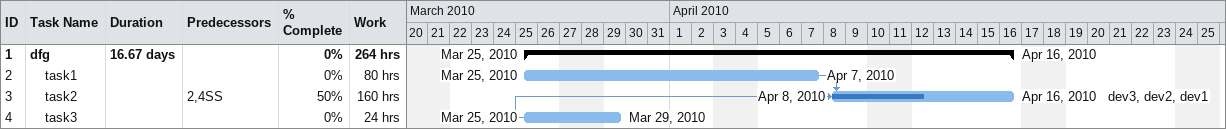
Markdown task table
| ID | Level | Task | Duration | Start | Finish | Predecessors | Resources | % complete | Work (h) |
|---|---|---|---|---|---|---|---|---|---|
| 1 | 1 | **dfg** | 16.67d | 2010-03-25 | 2010-04-16 |  |  | 0 | 264 |
| 2 | 2 | task1 |  | 2010-03-25 | 2010-04-07 |  |  | 0 | 80 |
| 3 | 2 | task2 |  | 2010-04-08 | 2010-04-16 | 2, 4SS | dev3, dev2, dev1 | 50 | 160 |
| 4 | 2 | task3 |  | 2010-03-25 | 2010-03-29 |  |  | 0 | 24 |
